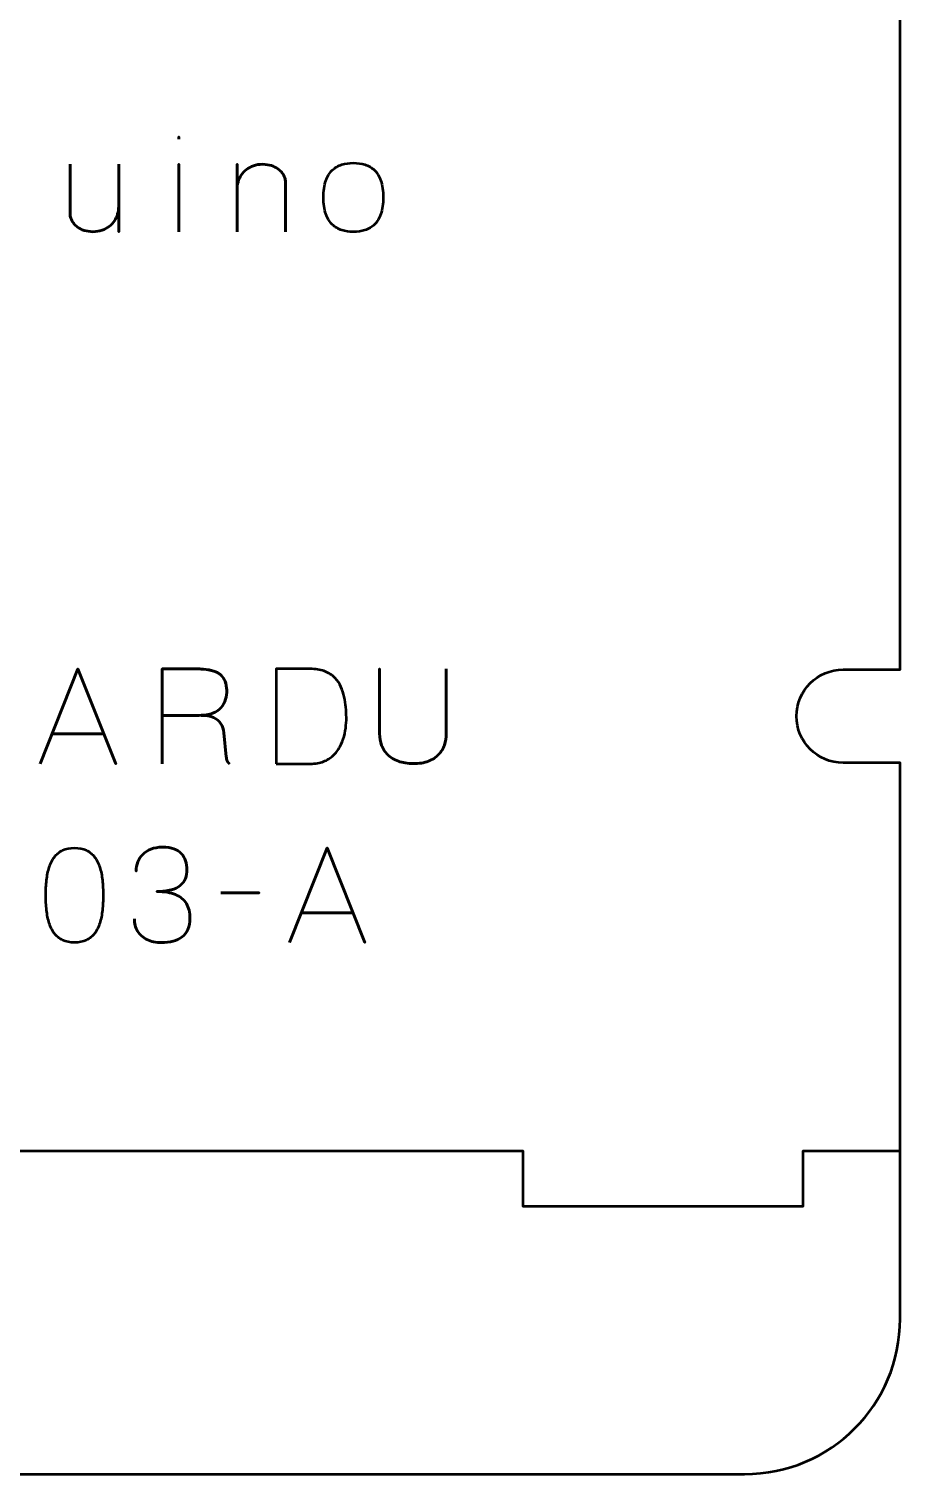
# Model space of a CAD drawing. Header units: centimetres. Extents: x -13.2 to -7.8, y -19.5 to -0.2.
# Drawn here: x -10.652 to -7.85, y -9.5 to -4.85 of the extents above; entities that cross this region are included whole.
import ezdxf

# ---------------------------------------------------------------- set-up
doc = ezdxf.new("R2010")
doc.units = ezdxf.units.CM
doc.header["$MEASUREMENT"] = 0
doc.layers.add('Layer 1', color=7, linetype='Continuous')

msp = doc.modelspace()

# ---------------------------------------------------------------- linework, layer by layer
at = {"layer": 'Layer 1', "lineweight": 53}
msp.add_open_spline([(-13.15003, -8.99995), (-13.15003, -8.99995), (-13.15003, -7.1), (-13.15003, -7.1), (-13.15003, -7.1), (-13.15003, -7.1), (-12.91251, -7.1), (-12.91251, -7.1), (-12.91251, -7.1), (-12.82968, -7.1), (-12.76251, -7.03283), (-12.76251, -6.95), (-12.76251, -6.95), (-12.76251, -6.86717), (-12.82968, -6.8), (-12.91251, -6.8), (-12.91251, -6.8), (-12.91251, -6.8), (-13.15003, -6.8), (-13.15003, -6.8), (-13.15003, -6.8), (-13.15003, -6.8), (-13.15003, -0.70005), (-13.15003, -0.70005), (-13.15003, -0.70005), (-13.15003, -0.42305), (-12.92694, -0.19995), (-12.64994, -0.19995), (-12.64994, -0.19995), (-12.64994, -0.19995), (-8.35008, -0.19995), (-8.35008, -0.19995), (-8.35008, -0.19995), (-8.07294, -0.19995), (-7.84998, -0.42305), (-7.84998, -0.70005), (-7.84998, -0.70005), (-7.84998, -0.70005), (-7.84998, -6.9115), (-7.84998, -6.9115), (-7.84998, -6.9115), (-7.84998, -6.9115), (-8.03301, -6.9115), (-8.03301, -6.9115), (-8.03301, -6.9115), (-8.11584, -6.9115), (-8.18301, -6.97867), (-8.18301, -7.0615), (-8.18301, -7.0615), (-8.18301, -7.14433), (-8.11584, -7.2115), (-8.03301, -7.2115), (-8.03301, -7.2115), (-8.03301, -7.2115), (-7.84998, -7.2115), (-7.84998, -7.2115), (-7.84998, -7.2115), (-7.84998, -7.2115), (-7.84998, -8.99995), (-7.84998, -8.99995), (-7.84998, -8.99995), (-7.84998, -9.27695), (-8.07294, -9.50005), (-8.35008, -9.50005), (-8.35008, -9.50005), (-8.35008, -9.50005), (-12.64994, -9.50005), (-12.64994, -9.50005), (-12.64994, -9.50005), (-12.92694, -9.50005), (-13.15003, -9.27695), (-13.15003, -8.99995)], degree=3, knots=[0, 0, 0, 0, 0.0555556, 0.0555556, 0.0555556, 0.0555556, 0.1111111, 0.1111111, 0.1111111, 0.1111111, 0.1666667, 0.1666667, 0.1666667, 0.1666667, 0.2222222, 0.2222222, 0.2222222, 0.2222222, 0.2777778, 0.2777778, 0.2777778, 0.2777778, 0.3333333, 0.3333333, 0.3333333, 0.3333333, 0.3888889, 0.3888889, 0.3888889, 0.3888889, 0.4444444, 0.4444444, 0.4444444, 0.4444444, 0.5, 0.5, 0.5, 0.5, 0.5555556, 0.5555556, 0.5555556, 0.5555556, 0.6111111, 0.6111111, 0.6111111, 0.6111111, 0.6666667, 0.6666667, 0.6666667, 0.6666667, 0.7222222, 0.7222222, 0.7222222, 0.7222222, 0.7777778, 0.7777778, 0.7777778, 0.7777778, 0.8333333, 0.8333333, 0.8333333, 0.8333333, 0.8888889, 0.8888889, 0.8888889, 0.8888889, 0.9444444, 0.9444444, 0.9444444, 0.9444444, 1, 1, 1, 1], dxfattribs=at)
at = {"layer": 'Layer 1', "color": 30, "lineweight": 53}
for points, knots in [([(-10.16961, -5.20484), (-10.16961, -5.20484), (-10.16961, -5.19722), (-10.16961, -5.19722), (-10.16961, -5.19722), (-10.16961, -5.19722), (-10.16961, -5.20484), (-10.16961, -5.20484)], [0, 0, 0, 0, 0.5, 0.5, 0.5, 0.5, 1, 1, 1, 1]), ([(-10.5197, -5.28485), (-10.5197, -5.28492), (-10.5197, -5.28696), (-10.5197, -5.29098), (-10.5197, -5.29098), (-10.5197, -5.295), (-10.5197, -5.30044), (-10.5197, -5.30728), (-10.5197, -5.30728), (-10.5197, -5.3142), (-10.5197, -5.32203), (-10.5197, -5.33078), (-10.5197, -5.33078), (-10.5197, -5.33945), (-10.5197, -5.34863), (-10.5197, -5.35815), (-10.5197, -5.35815), (-10.5197, -5.36775), (-10.5197, -5.3772), (-10.5197, -5.38651), (-10.5197, -5.38651), (-10.5197, -5.3959), (-10.5197, -5.40465), (-10.5197, -5.41269), (-10.5197, -5.41269), (-10.5197, -5.4208), (-10.5197, -5.42779), (-10.5197, -5.43365), (-10.5197, -5.43365), (-10.5197, -5.43943), (-10.5197, -5.44359), (-10.5197, -5.44613), (-10.5197, -5.44613), (-10.5197, -5.45008), (-10.51892, -5.45453), (-10.51723, -5.4594), (-10.51723, -5.4594), (-10.51561, -5.46434), (-10.513, -5.46928), (-10.5094, -5.47421), (-10.5094, -5.47421), (-10.5058, -5.47922), (-10.50122, -5.48381), (-10.4955, -5.48804), (-10.4955, -5.48804), (-10.48971, -5.49228), (-10.4828, -5.49566), (-10.47476, -5.49827), (-10.47476, -5.49827), (-10.46664, -5.50088), (-10.45719, -5.5023), (-10.44646, -5.50244), (-10.44646, -5.50244), (-10.4356, -5.50244), (-10.42579, -5.50096), (-10.41704, -5.49799), (-10.41704, -5.49799), (-10.40822, -5.49496), (-10.40053, -5.4908), (-10.39383, -5.4855), (-10.39383, -5.4855), (-10.3872, -5.48021), (-10.38162, -5.47414), (-10.37711, -5.46723), (-10.37711, -5.46723), (-10.37259, -5.46039), (-10.36921, -5.45312), (-10.36695, -5.44536), (-10.36695, -5.44536), (-10.36462, -5.43767), (-10.36349, -5.42984), (-10.36349, -5.422), (-10.36349, -5.422), (-10.36349, -5.42984), (-10.36462, -5.43767), (-10.36695, -5.44536), (-10.36695, -5.44536), (-10.36921, -5.45312), (-10.37259, -5.46039), (-10.37711, -5.46723), (-10.37711, -5.46723), (-10.38162, -5.47414), (-10.3872, -5.48021), (-10.39383, -5.4855), (-10.39383, -5.4855), (-10.40053, -5.4908), (-10.40822, -5.49496), (-10.41704, -5.49799), (-10.41704, -5.49799), (-10.42579, -5.50096), (-10.4356, -5.50244), (-10.44646, -5.50244), (-10.44646, -5.50244), (-10.45719, -5.5023), (-10.46664, -5.50088), (-10.47476, -5.49827), (-10.47476, -5.49827), (-10.4828, -5.49566), (-10.48971, -5.49228), (-10.4955, -5.48804), (-10.4955, -5.48804), (-10.50122, -5.48381), (-10.5058, -5.47922), (-10.5094, -5.47421), (-10.5094, -5.47421), (-10.513, -5.46928), (-10.51561, -5.46434), (-10.51723, -5.4594), (-10.51723, -5.4594), (-10.51892, -5.45453), (-10.5197, -5.45008), (-10.5197, -5.44613), (-10.5197, -5.44613), (-10.5197, -5.44359), (-10.5197, -5.43943), (-10.5197, -5.43365), (-10.5197, -5.43365), (-10.5197, -5.42779), (-10.5197, -5.4208), (-10.5197, -5.41269), (-10.5197, -5.41269), (-10.5197, -5.40465), (-10.5197, -5.3959), (-10.5197, -5.38651), (-10.5197, -5.38651), (-10.5197, -5.3772), (-10.5197, -5.36775), (-10.5197, -5.35815), (-10.5197, -5.35815), (-10.5197, -5.34863), (-10.5197, -5.33945), (-10.5197, -5.33078), (-10.5197, -5.33078), (-10.5197, -5.32203), (-10.5197, -5.3142), (-10.5197, -5.30728), (-10.5197, -5.30728), (-10.5197, -5.30044), (-10.5197, -5.295), (-10.5197, -5.29098), (-10.5197, -5.29098), (-10.5197, -5.28696), (-10.5197, -5.28492), (-10.5197, -5.28485)], [0, 0, 0, 0, 0.0277778, 0.0277778, 0.0277778, 0.0277778, 0.0555556, 0.0555556, 0.0555556, 0.0555556, 0.0833333, 0.0833333, 0.0833333, 0.0833333, 0.1111111, 0.1111111, 0.1111111, 0.1111111, 0.1388889, 0.1388889, 0.1388889, 0.1388889, 0.1666667, 0.1666667, 0.1666667, 0.1666667, 0.1944444, 0.1944444, 0.1944444, 0.1944444, 0.2222222, 0.2222222, 0.2222222, 0.2222222, 0.25, 0.25, 0.25, 0.25, 0.2777778, 0.2777778, 0.2777778, 0.2777778, 0.3055556, 0.3055556, 0.3055556, 0.3055556, 0.3333333, 0.3333333, 0.3333333, 0.3333333, 0.3611111, 0.3611111, 0.3611111, 0.3611111, 0.3888889, 0.3888889, 0.3888889, 0.3888889, 0.4166667, 0.4166667, 0.4166667, 0.4166667, 0.4444444, 0.4444444, 0.4444444, 0.4444444, 0.4722222, 0.4722222, 0.4722222, 0.4722222, 0.5, 0.5, 0.5, 0.5, 0.5277778, 0.5277778, 0.5277778, 0.5277778, 0.5555556, 0.5555556, 0.5555556, 0.5555556, 0.5833333, 0.5833333, 0.5833333, 0.5833333, 0.6111111, 0.6111111, 0.6111111, 0.6111111, 0.6388889, 0.6388889, 0.6388889, 0.6388889, 0.6666667, 0.6666667, 0.6666667, 0.6666667, 0.6944444, 0.6944444, 0.6944444, 0.6944444, 0.7222222, 0.7222222, 0.7222222, 0.7222222, 0.75, 0.75, 0.75, 0.75, 0.7777778, 0.7777778, 0.7777778, 0.7777778, 0.8055556, 0.8055556, 0.8055556, 0.8055556, 0.8333333, 0.8333333, 0.8333333, 0.8333333, 0.8611111, 0.8611111, 0.8611111, 0.8611111, 0.8888889, 0.8888889, 0.8888889, 0.8888889, 0.9166667, 0.9166667, 0.9166667, 0.9166667, 0.9444444, 0.9444444, 0.9444444, 0.9444444, 0.9722222, 0.9722222, 0.9722222, 0.9722222, 1, 1, 1, 1]), ([(-10.36349, -5.28485), (-10.36349, -5.28485), (-10.36349, -5.50244), (-10.36349, -5.50244), (-10.36349, -5.50244), (-10.36349, -5.50244), (-10.36349, -5.28485), (-10.36349, -5.28485)], [0, 0, 0, 0, 0.5, 0.5, 0.5, 0.5, 1, 1, 1, 1]), ([(-10.16961, -5.50244), (-10.16961, -5.50244), (-10.16961, -5.28527), (-10.16961, -5.28527), (-10.16961, -5.28527), (-10.16961, -5.28534), (-10.16961, -5.28788), (-10.16961, -5.29275), (-10.16961, -5.29275), (-10.16961, -5.29762), (-10.16961, -5.30432), (-10.16961, -5.31278), (-10.16961, -5.31278), (-10.16961, -5.32125), (-10.16961, -5.33092), (-10.16961, -5.34178), (-10.16961, -5.34178), (-10.16961, -5.35265), (-10.16961, -5.36408), (-10.16961, -5.37614), (-10.16961, -5.37614), (-10.16961, -5.38814), (-10.16961, -5.4002), (-10.16961, -5.4122), (-10.16961, -5.4122), (-10.16961, -5.42426), (-10.16961, -5.43569), (-10.16961, -5.44649), (-10.16961, -5.44649), (-10.16961, -5.45735), (-10.16961, -5.46695), (-10.16961, -5.47534), (-10.16961, -5.47534), (-10.16961, -5.48381), (-10.16961, -5.49037), (-10.16961, -5.49524), (-10.16961, -5.49524), (-10.16961, -5.50004), (-10.16961, -5.50244), (-10.16961, -5.50244)], [0, 0, 0, 0, 0.1, 0.1, 0.1, 0.1, 0.2, 0.2, 0.2, 0.2, 0.3, 0.3, 0.3, 0.3, 0.4, 0.4, 0.4, 0.4, 0.5, 0.5, 0.5, 0.5, 0.6, 0.6, 0.6, 0.6, 0.7, 0.7, 0.7, 0.7, 0.8, 0.8, 0.8, 0.8, 0.9, 0.9, 0.9, 0.9, 1, 1, 1, 1]), ([(-9.82714, -5.50286), (-9.82714, -5.50279), (-9.82714, -5.50074), (-9.82714, -5.49672), (-9.82714, -5.49672), (-9.82714, -5.49277), (-9.82714, -5.48734), (-9.82714, -5.48049), (-9.82714, -5.48049), (-9.82714, -5.47358), (-9.82714, -5.46582), (-9.82714, -5.45707), (-9.82714, -5.45707), (-9.82714, -5.44839), (-9.82714, -5.43929), (-9.82714, -5.42969), (-9.82714, -5.42969), (-9.82714, -5.42017), (-9.82714, -5.41079), (-9.82714, -5.40147), (-9.82714, -5.40147), (-9.82714, -5.39216), (-9.82714, -5.38341), (-9.82714, -5.37537), (-9.82714, -5.37537), (-9.82714, -5.36725), (-9.82714, -5.36034), (-9.82714, -5.35448), (-9.82714, -5.35448), (-9.82714, -5.3487), (-9.82714, -5.34453), (-9.82714, -5.34199), (-9.82714, -5.34199), (-9.82714, -5.33804), (-9.82791, -5.3336), (-9.8296, -5.32873), (-9.8296, -5.32873), (-9.83123, -5.32379), (-9.83384, -5.31885), (-9.83744, -5.31391), (-9.83744, -5.31391), (-9.84103, -5.3089), (-9.84562, -5.30432), (-9.85134, -5.30008), (-9.85134, -5.30008), (-9.85712, -5.29585), (-9.86404, -5.29246), (-9.87208, -5.28985), (-9.87208, -5.28985), (-9.88019, -5.28724), (-9.88965, -5.28583), (-9.90037, -5.28569), (-9.90037, -5.28569), (-9.91124, -5.28569), (-9.92104, -5.28717), (-9.92979, -5.29014), (-9.92979, -5.29014), (-9.93854, -5.29317), (-9.94623, -5.29733), (-9.95286, -5.30262), (-9.95286, -5.30262), (-9.9595, -5.30792), (-9.965, -5.31398), (-9.96944, -5.3209), (-9.96944, -5.3209), (-9.97396, -5.32774), (-9.97728, -5.33501), (-9.97953, -5.34277), (-9.97953, -5.34277), (-9.98179, -5.35046), (-9.98292, -5.35829), (-9.98292, -5.36612), (-9.98292, -5.36612), (-9.98292, -5.35829), (-9.98179, -5.35046), (-9.97953, -5.34277), (-9.97953, -5.34277), (-9.97728, -5.33501), (-9.97396, -5.32774), (-9.96944, -5.3209), (-9.96944, -5.3209), (-9.965, -5.31398), (-9.9595, -5.30792), (-9.95286, -5.30262), (-9.95286, -5.30262), (-9.94623, -5.29733), (-9.93854, -5.29317), (-9.92979, -5.29014), (-9.92979, -5.29014), (-9.92104, -5.28717), (-9.91124, -5.28569), (-9.90037, -5.28569), (-9.90037, -5.28569), (-9.88965, -5.28583), (-9.88019, -5.28724), (-9.87208, -5.28985), (-9.87208, -5.28985), (-9.86404, -5.29246), (-9.85712, -5.29585), (-9.85134, -5.30008), (-9.85134, -5.30008), (-9.84562, -5.30432), (-9.84103, -5.3089), (-9.83744, -5.31391), (-9.83744, -5.31391), (-9.83384, -5.31885), (-9.83123, -5.32379), (-9.8296, -5.32873), (-9.8296, -5.32873), (-9.82791, -5.3336), (-9.82714, -5.33804), (-9.82714, -5.34199), (-9.82714, -5.34199), (-9.82714, -5.34453), (-9.82714, -5.3487), (-9.82714, -5.35448), (-9.82714, -5.35448), (-9.82714, -5.36034), (-9.82714, -5.36725), (-9.82714, -5.37537), (-9.82714, -5.37537), (-9.82714, -5.38341), (-9.82714, -5.39216), (-9.82714, -5.40147), (-9.82714, -5.40147), (-9.82714, -5.41079), (-9.82714, -5.42017), (-9.82714, -5.42969), (-9.82714, -5.42969), (-9.82714, -5.43929), (-9.82714, -5.44839), (-9.82714, -5.45707), (-9.82714, -5.45707), (-9.82714, -5.46582), (-9.82714, -5.47358), (-9.82714, -5.48049), (-9.82714, -5.48049), (-9.82714, -5.48734), (-9.82714, -5.49277), (-9.82714, -5.49672), (-9.82714, -5.49672), (-9.82714, -5.50074), (-9.82714, -5.50279), (-9.82714, -5.50286)], [0, 0, 0, 0, 0.0277778, 0.0277778, 0.0277778, 0.0277778, 0.0555556, 0.0555556, 0.0555556, 0.0555556, 0.0833333, 0.0833333, 0.0833333, 0.0833333, 0.1111111, 0.1111111, 0.1111111, 0.1111111, 0.1388889, 0.1388889, 0.1388889, 0.1388889, 0.1666667, 0.1666667, 0.1666667, 0.1666667, 0.1944444, 0.1944444, 0.1944444, 0.1944444, 0.2222222, 0.2222222, 0.2222222, 0.2222222, 0.25, 0.25, 0.25, 0.25, 0.2777778, 0.2777778, 0.2777778, 0.2777778, 0.3055556, 0.3055556, 0.3055556, 0.3055556, 0.3333333, 0.3333333, 0.3333333, 0.3333333, 0.3611111, 0.3611111, 0.3611111, 0.3611111, 0.3888889, 0.3888889, 0.3888889, 0.3888889, 0.4166667, 0.4166667, 0.4166667, 0.4166667, 0.4444444, 0.4444444, 0.4444444, 0.4444444, 0.4722222, 0.4722222, 0.4722222, 0.4722222, 0.5, 0.5, 0.5, 0.5, 0.5277778, 0.5277778, 0.5277778, 0.5277778, 0.5555556, 0.5555556, 0.5555556, 0.5555556, 0.5833333, 0.5833333, 0.5833333, 0.5833333, 0.6111111, 0.6111111, 0.6111111, 0.6111111, 0.6388889, 0.6388889, 0.6388889, 0.6388889, 0.6666667, 0.6666667, 0.6666667, 0.6666667, 0.6944444, 0.6944444, 0.6944444, 0.6944444, 0.7222222, 0.7222222, 0.7222222, 0.7222222, 0.75, 0.75, 0.75, 0.75, 0.7777778, 0.7777778, 0.7777778, 0.7777778, 0.8055556, 0.8055556, 0.8055556, 0.8055556, 0.8333333, 0.8333333, 0.8333333, 0.8333333, 0.8611111, 0.8611111, 0.8611111, 0.8611111, 0.8888889, 0.8888889, 0.8888889, 0.8888889, 0.9166667, 0.9166667, 0.9166667, 0.9166667, 0.9444444, 0.9444444, 0.9444444, 0.9444444, 0.9722222, 0.9722222, 0.9722222, 0.9722222, 1, 1, 1, 1]), ([(-9.98292, -5.50286), (-9.98292, -5.50286), (-9.98292, -5.28569), (-9.98292, -5.28569), (-9.98292, -5.28569), (-9.98292, -5.28569), (-9.98292, -5.50286), (-9.98292, -5.50286)], [0, 0, 0, 0, 0.5, 0.5, 0.5, 0.5, 1, 1, 1, 1]), ([(-9.60869, -5.50286), (-9.59536, -5.50293), (-9.58294, -5.50124), (-9.57137, -5.49764), (-9.57137, -5.49764), (-9.5598, -5.49404), (-9.54957, -5.48804), (-9.54082, -5.47965), (-9.54082, -5.47965), (-9.532, -5.47125), (-9.52516, -5.45989), (-9.52015, -5.4455), (-9.52015, -5.4455), (-9.51521, -5.43118), (-9.51267, -5.41333), (-9.5126, -5.39195), (-9.5126, -5.39195), (-9.51267, -5.37064), (-9.51521, -5.35286), (-9.52015, -5.33861), (-9.52015, -5.33861), (-9.52516, -5.32436), (-9.532, -5.313), (-9.54082, -5.3046), (-9.54082, -5.3046), (-9.54957, -5.29627), (-9.5598, -5.29028), (-9.57137, -5.28668), (-9.57137, -5.28668), (-9.58294, -5.28308), (-9.59536, -5.28139), (-9.60869, -5.28146), (-9.60869, -5.28146), (-9.62189, -5.28139), (-9.63431, -5.28308), (-9.64588, -5.28668), (-9.64588, -5.28668), (-9.65745, -5.29028), (-9.66761, -5.29627), (-9.67643, -5.3046), (-9.67643, -5.3046), (-9.68525, -5.313), (-9.69216, -5.32436), (-9.69717, -5.33861), (-9.69717, -5.33861), (-9.70218, -5.35286), (-9.70472, -5.37064), (-9.70479, -5.39195), (-9.70479, -5.39195), (-9.70472, -5.41333), (-9.70218, -5.43118), (-9.69717, -5.4455), (-9.69717, -5.4455), (-9.69216, -5.45989), (-9.68525, -5.47125), (-9.67643, -5.47965), (-9.67643, -5.47965), (-9.66761, -5.48804), (-9.65745, -5.49404), (-9.64588, -5.49764), (-9.64588, -5.49764), (-9.63431, -5.50124), (-9.62189, -5.50293), (-9.60869, -5.50286)], [0, 0, 0, 0, 0.0625, 0.0625, 0.0625, 0.0625, 0.125, 0.125, 0.125, 0.125, 0.1875, 0.1875, 0.1875, 0.1875, 0.25, 0.25, 0.25, 0.25, 0.3125, 0.3125, 0.3125, 0.3125, 0.375, 0.375, 0.375, 0.375, 0.4375, 0.4375, 0.4375, 0.4375, 0.5, 0.5, 0.5, 0.5, 0.5625, 0.5625, 0.5625, 0.5625, 0.625, 0.625, 0.625, 0.625, 0.6875, 0.6875, 0.6875, 0.6875, 0.75, 0.75, 0.75, 0.75, 0.8125, 0.8125, 0.8125, 0.8125, 0.875, 0.875, 0.875, 0.875, 0.9375, 0.9375, 0.9375, 0.9375, 1, 1, 1, 1]), ([(-9.60869, -5.50286), (-9.59536, -5.50293), (-9.58294, -5.50124), (-9.57137, -5.49764), (-9.57137, -5.49764), (-9.5598, -5.49404), (-9.54957, -5.48804), (-9.54082, -5.47965), (-9.54082, -5.47965), (-9.532, -5.47125), (-9.52516, -5.45989), (-9.52015, -5.4455), (-9.52015, -5.4455), (-9.51521, -5.43118), (-9.51267, -5.41333), (-9.5126, -5.39195), (-9.5126, -5.39195), (-9.51267, -5.37064), (-9.51521, -5.35286), (-9.52015, -5.33861), (-9.52015, -5.33861), (-9.52516, -5.32436), (-9.532, -5.313), (-9.54082, -5.3046), (-9.54082, -5.3046), (-9.54957, -5.29627), (-9.5598, -5.29028), (-9.57137, -5.28668), (-9.57137, -5.28668), (-9.58294, -5.28308), (-9.59536, -5.28139), (-9.60869, -5.28146), (-9.60869, -5.28146), (-9.62189, -5.28139), (-9.63431, -5.28308), (-9.64588, -5.28668), (-9.64588, -5.28668), (-9.65745, -5.29028), (-9.66761, -5.29627), (-9.67643, -5.3046), (-9.67643, -5.3046), (-9.68525, -5.313), (-9.69216, -5.32436), (-9.69717, -5.33861), (-9.69717, -5.33861), (-9.70218, -5.35286), (-9.70472, -5.37064), (-9.70479, -5.39195), (-9.70479, -5.39195), (-9.70472, -5.41333), (-9.70218, -5.43118), (-9.69717, -5.4455), (-9.69717, -5.4455), (-9.69216, -5.45989), (-9.68525, -5.47125), (-9.67643, -5.47965), (-9.67643, -5.47965), (-9.66761, -5.48804), (-9.65745, -5.49404), (-9.64588, -5.49764), (-9.64588, -5.49764), (-9.63431, -5.50124), (-9.62189, -5.50293), (-9.60869, -5.50286)], [0, 0, 0, 0, 0.0625, 0.0625, 0.0625, 0.0625, 0.125, 0.125, 0.125, 0.125, 0.1875, 0.1875, 0.1875, 0.1875, 0.25, 0.25, 0.25, 0.25, 0.3125, 0.3125, 0.3125, 0.3125, 0.375, 0.375, 0.375, 0.375, 0.4375, 0.4375, 0.4375, 0.4375, 0.5, 0.5, 0.5, 0.5, 0.5625, 0.5625, 0.5625, 0.5625, 0.625, 0.625, 0.625, 0.625, 0.6875, 0.6875, 0.6875, 0.6875, 0.75, 0.75, 0.75, 0.75, 0.8125, 0.8125, 0.8125, 0.8125, 0.875, 0.875, 0.875, 0.875, 0.9375, 0.9375, 0.9375, 0.9375, 1, 1, 1, 1]), ([(-10.6156, -7.21453), (-10.6156, -7.21453), (-10.49453, -6.90931), (-10.49453, -6.90931), (-10.49453, -6.90931), (-10.49453, -6.90931), (-10.37303, -7.21453), (-10.37303, -7.21453), (-10.37303, -7.21453), (-10.37303, -7.21453), (-10.49453, -6.90931), (-10.49453, -6.90931), (-10.49453, -6.90931), (-10.49453, -6.90931), (-10.6156, -7.21453), (-10.6156, -7.21453)], [0, 0, 0, 0, 0.25, 0.25, 0.25, 0.25, 0.5, 0.5, 0.5, 0.5, 0.75, 0.75, 0.75, 0.75, 1, 1, 1, 1]), ([(-10.22402, -7.21453), (-10.22402, -7.21453), (-10.22402, -6.90931), (-10.22402, -6.90931), (-10.22402, -6.90931), (-10.22402, -6.90931), (-10.11268, -6.90931), (-10.11268, -6.90931), (-10.11268, -6.90931), (-10.09716, -6.90931), (-10.0839, -6.91037), (-10.07296, -6.91241), (-10.07296, -6.91241), (-10.06196, -6.91446), (-10.05285, -6.91742), (-10.04566, -6.9213), (-10.04566, -6.9213), (-10.03846, -6.92518), (-10.03282, -6.92991), (-10.02865, -6.93548), (-10.02865, -6.93548), (-10.02442, -6.94099), (-10.02146, -6.94727), (-10.01955, -6.95425), (-10.01955, -6.95425), (-10.01765, -6.96124), (-10.01652, -6.96879), (-10.01617, -6.97704), (-10.01617, -6.97704), (-10.01567, -6.98741), (-10.0168, -6.99743), (-10.01948, -7.0071), (-10.01948, -7.0071), (-10.02223, -7.01683), (-10.02696, -7.02551), (-10.03366, -7.03327), (-10.03366, -7.03327), (-10.04044, -7.04104), (-10.04954, -7.04717), (-10.06111, -7.05176), (-10.06111, -7.05176), (-10.07268, -7.05628), (-10.087, -7.05867), (-10.10422, -7.05874), (-10.10422, -7.05874), (-10.10422, -7.05874), (-10.22402, -7.05874), (-10.22402, -7.05874), (-10.22402, -7.05874), (-10.22402, -7.05874), (-10.10422, -7.05874), (-10.10422, -7.05874), (-10.10422, -7.05874), (-10.08736, -7.05867), (-10.07317, -7.05628), (-10.06167, -7.05176), (-10.06167, -7.05176), (-10.05017, -7.04717), (-10.041, -7.04104), (-10.03416, -7.03327), (-10.03416, -7.03327), (-10.02731, -7.02551), (-10.02252, -7.01683), (-10.01969, -7.0071), (-10.01969, -7.0071), (-10.01687, -6.99743), (-10.01567, -6.98741), (-10.01617, -6.97704), (-10.01617, -6.97704), (-10.01659, -6.96674), (-10.01835, -6.95743), (-10.02146, -6.9491), (-10.02146, -6.9491), (-10.02449, -6.94085), (-10.02957, -6.93372), (-10.03663, -6.92779), (-10.03663, -6.92779), (-10.04368, -6.92187), (-10.05342, -6.91728), (-10.06577, -6.91411), (-10.06577, -6.91411), (-10.07811, -6.91093), (-10.09378, -6.90931), (-10.11268, -6.90931), (-10.11268, -6.90931), (-10.11268, -6.90931), (-10.22402, -6.90931), (-10.22402, -6.90931), (-10.22402, -6.90931), (-10.22402, -6.90931), (-10.22402, -7.21453), (-10.22402, -7.21453)], [0, 0, 0, 0, 0.0434783, 0.0434783, 0.0434783, 0.0434783, 0.0869565, 0.0869565, 0.0869565, 0.0869565, 0.1304348, 0.1304348, 0.1304348, 0.1304348, 0.173913, 0.173913, 0.173913, 0.173913, 0.2173913, 0.2173913, 0.2173913, 0.2173913, 0.2608696, 0.2608696, 0.2608696, 0.2608696, 0.3043478, 0.3043478, 0.3043478, 0.3043478, 0.3478261, 0.3478261, 0.3478261, 0.3478261, 0.3913043, 0.3913043, 0.3913043, 0.3913043, 0.4347826, 0.4347826, 0.4347826, 0.4347826, 0.4782609, 0.4782609, 0.4782609, 0.4782609, 0.5217391, 0.5217391, 0.5217391, 0.5217391, 0.5652174, 0.5652174, 0.5652174, 0.5652174, 0.6086957, 0.6086957, 0.6086957, 0.6086957, 0.6521739, 0.6521739, 0.6521739, 0.6521739, 0.6956522, 0.6956522, 0.6956522, 0.6956522, 0.7391304, 0.7391304, 0.7391304, 0.7391304, 0.7826087, 0.7826087, 0.7826087, 0.7826087, 0.826087, 0.826087, 0.826087, 0.826087, 0.8695652, 0.8695652, 0.8695652, 0.8695652, 0.9130435, 0.9130435, 0.9130435, 0.9130435, 0.9565217, 0.9565217, 0.9565217, 0.9565217, 1, 1, 1, 1]), ([(-9.85699, -7.21453), (-9.85699, -7.21453), (-9.85699, -6.90931), (-9.85699, -6.90931), (-9.85699, -6.90931), (-9.85699, -6.90931), (-9.74692, -6.90931), (-9.74692, -6.90931), (-9.74692, -6.90931), (-9.7302, -6.90938), (-9.71574, -6.91157), (-9.70353, -6.91587), (-9.70353, -6.91587), (-9.6914, -6.92017), (-9.6811, -6.9261), (-9.67277, -6.93358), (-9.67277, -6.93358), (-9.66438, -6.94113), (-9.6576, -6.94981), (-9.65231, -6.95954), (-9.65231, -6.95954), (-9.64702, -6.96935), (-9.64293, -6.97979), (-9.64003, -6.99087), (-9.64003, -6.99087), (-9.63714, -7.00188), (-9.6351, -7.0131), (-9.63383, -7.02445), (-9.63383, -7.02445), (-9.63256, -7.03581), (-9.63171, -7.04682), (-9.63136, -7.05747), (-9.63136, -7.05747), (-9.63086, -7.06813), (-9.63121, -7.07935), (-9.63234, -7.09113), (-9.63234, -7.09113), (-9.63347, -7.10291), (-9.63559, -7.11469), (-9.63876, -7.12641), (-9.63876, -7.12641), (-9.64187, -7.13812), (-9.64631, -7.14927), (-9.65203, -7.15978), (-9.65203, -7.15978), (-9.65767, -7.17036), (-9.66487, -7.17975), (-9.67348, -7.18793), (-9.67348, -7.18793), (-9.68216, -7.19612), (-9.69253, -7.20261), (-9.70466, -7.20733), (-9.70466, -7.20733), (-9.7168, -7.21206), (-9.73091, -7.21446), (-9.74692, -7.21453), (-9.74692, -7.21453), (-9.74692, -7.21453), (-9.85699, -7.21453), (-9.85699, -7.21453)], [0, 0, 0, 0, 0.0666667, 0.0666667, 0.0666667, 0.0666667, 0.1333333, 0.1333333, 0.1333333, 0.1333333, 0.2, 0.2, 0.2, 0.2, 0.2666667, 0.2666667, 0.2666667, 0.2666667, 0.3333333, 0.3333333, 0.3333333, 0.3333333, 0.4, 0.4, 0.4, 0.4, 0.4666667, 0.4666667, 0.4666667, 0.4666667, 0.5333333, 0.5333333, 0.5333333, 0.5333333, 0.6, 0.6, 0.6, 0.6, 0.6666667, 0.6666667, 0.6666667, 0.6666667, 0.7333333, 0.7333333, 0.7333333, 0.7333333, 0.8, 0.8, 0.8, 0.8, 0.8666667, 0.8666667, 0.8666667, 0.8666667, 0.9333333, 0.9333333, 0.9333333, 0.9333333, 1, 1, 1, 1]), ([(-9.85699, -7.21453), (-9.85699, -7.21453), (-9.85699, -6.90931), (-9.85699, -6.90931), (-9.85699, -6.90931), (-9.85699, -6.90931), (-9.74692, -6.90931), (-9.74692, -6.90931), (-9.74692, -6.90931), (-9.7302, -6.90938), (-9.71574, -6.91157), (-9.70353, -6.91587), (-9.70353, -6.91587), (-9.6914, -6.92017), (-9.6811, -6.9261), (-9.67277, -6.93358), (-9.67277, -6.93358), (-9.66438, -6.94113), (-9.6576, -6.94981), (-9.65231, -6.95954), (-9.65231, -6.95954), (-9.64702, -6.96935), (-9.64293, -6.97979), (-9.64003, -6.99087), (-9.64003, -6.99087), (-9.63714, -7.00188), (-9.6351, -7.0131), (-9.63383, -7.02445), (-9.63383, -7.02445), (-9.63256, -7.03581), (-9.63171, -7.04682), (-9.63136, -7.05747), (-9.63136, -7.05747), (-9.63086, -7.06813), (-9.63121, -7.07935), (-9.63234, -7.09113), (-9.63234, -7.09113), (-9.63347, -7.10291), (-9.63559, -7.11469), (-9.63876, -7.12641), (-9.63876, -7.12641), (-9.64187, -7.13812), (-9.64631, -7.14927), (-9.65203, -7.15978), (-9.65203, -7.15978), (-9.65767, -7.17036), (-9.66487, -7.17975), (-9.67348, -7.18793), (-9.67348, -7.18793), (-9.68216, -7.19612), (-9.69253, -7.20261), (-9.70466, -7.20733), (-9.70466, -7.20733), (-9.7168, -7.21206), (-9.73091, -7.21446), (-9.74692, -7.21453), (-9.74692, -7.21453), (-9.74692, -7.21453), (-9.85699, -7.21453), (-9.85699, -7.21453)], [0, 0, 0, 0, 0.0666667, 0.0666667, 0.0666667, 0.0666667, 0.1333333, 0.1333333, 0.1333333, 0.1333333, 0.2, 0.2, 0.2, 0.2, 0.2666667, 0.2666667, 0.2666667, 0.2666667, 0.3333333, 0.3333333, 0.3333333, 0.3333333, 0.4, 0.4, 0.4, 0.4, 0.4666667, 0.4666667, 0.4666667, 0.4666667, 0.5333333, 0.5333333, 0.5333333, 0.5333333, 0.6, 0.6, 0.6, 0.6, 0.6666667, 0.6666667, 0.6666667, 0.6666667, 0.7333333, 0.7333333, 0.7333333, 0.7333333, 0.8, 0.8, 0.8, 0.8, 0.8666667, 0.8666667, 0.8666667, 0.8666667, 0.9333333, 0.9333333, 0.9333333, 0.9333333, 1, 1, 1, 1]), ([(-9.30962, -6.90889), (-9.30962, -6.90896), (-9.30962, -6.91128), (-9.30962, -6.9158), (-9.30962, -6.9158), (-9.30962, -6.92025), (-9.30962, -6.92645), (-9.30962, -6.93436), (-9.30962, -6.93436), (-9.30962, -6.94226), (-9.30962, -6.95129), (-9.30962, -6.96152), (-9.30962, -6.96152), (-9.30962, -6.97175), (-9.30962, -6.98262), (-9.30962, -6.99419), (-9.30962, -6.99419), (-9.30962, -7.00576), (-9.30962, -7.0174), (-9.30962, -7.02925), (-9.30962, -7.02925), (-9.30962, -7.04104), (-9.30962, -7.05247), (-9.30962, -7.06354), (-9.30962, -7.06354), (-9.30962, -7.07462), (-9.30962, -7.08478), (-9.30962, -7.09402), (-9.30962, -7.09402), (-9.30962, -7.10334), (-9.30962, -7.11117), (-9.30962, -7.11759), (-9.30962, -7.11759), (-9.30962, -7.13043), (-9.3116, -7.14256), (-9.31569, -7.15413), (-9.31569, -7.15413), (-9.31978, -7.16571), (-9.32606, -7.17601), (-9.3346, -7.18504), (-9.3346, -7.18504), (-9.34314, -7.19407), (-9.35407, -7.2012), (-9.36748, -7.20635), (-9.36748, -7.20635), (-9.38088, -7.2115), (-9.39683, -7.21411), (-9.41545, -7.21411), (-9.41545, -7.21411), (-9.43408, -7.21368), (-9.45024, -7.211), (-9.46386, -7.20606), (-9.46386, -7.20606), (-9.47754, -7.20105), (-9.48883, -7.19421), (-9.49779, -7.18553), (-9.49779, -7.18553), (-9.50675, -7.17685), (-9.51338, -7.16669), (-9.51776, -7.15519), (-9.51776, -7.15519), (-9.52206, -7.14362), (-9.52425, -7.13113), (-9.52425, -7.11759), (-9.52425, -7.11759), (-9.52425, -7.11759), (-9.52425, -6.90889), (-9.52425, -6.90889), (-9.52425, -6.90889), (-9.52425, -6.90889), (-9.52425, -7.11759), (-9.52425, -7.11759), (-9.52425, -7.11759), (-9.52425, -7.13113), (-9.52206, -7.14362), (-9.51776, -7.15519), (-9.51776, -7.15519), (-9.51338, -7.16669), (-9.50675, -7.17685), (-9.49779, -7.18553), (-9.49779, -7.18553), (-9.48883, -7.19421), (-9.47754, -7.20105), (-9.46386, -7.20606), (-9.46386, -7.20606), (-9.45024, -7.211), (-9.43408, -7.21368), (-9.41545, -7.21411), (-9.41545, -7.21411), (-9.39683, -7.21411), (-9.38088, -7.2115), (-9.36748, -7.20635), (-9.36748, -7.20635), (-9.35407, -7.2012), (-9.34314, -7.19407), (-9.3346, -7.18504), (-9.3346, -7.18504), (-9.32606, -7.17601), (-9.31978, -7.16571), (-9.31569, -7.15413), (-9.31569, -7.15413), (-9.3116, -7.14256), (-9.30962, -7.13043), (-9.30962, -7.11759), (-9.30962, -7.11759), (-9.30962, -7.11117), (-9.30962, -7.10334), (-9.30962, -7.09402), (-9.30962, -7.09402), (-9.30962, -7.08478), (-9.30962, -7.07462), (-9.30962, -7.06354), (-9.30962, -7.06354), (-9.30962, -7.05247), (-9.30962, -7.04104), (-9.30962, -7.02925), (-9.30962, -7.02925), (-9.30962, -7.0174), (-9.30962, -7.00576), (-9.30962, -6.99419), (-9.30962, -6.99419), (-9.30962, -6.98262), (-9.30962, -6.97175), (-9.30962, -6.96152), (-9.30962, -6.96152), (-9.30962, -6.95129), (-9.30962, -6.94226), (-9.30962, -6.93436), (-9.30962, -6.93436), (-9.30962, -6.92645), (-9.30962, -6.92025), (-9.30962, -6.9158), (-9.30962, -6.9158), (-9.30962, -6.91128), (-9.30962, -6.90896), (-9.30962, -6.90889)], [0, 0, 0, 0, 0.0294118, 0.0294118, 0.0294118, 0.0294118, 0.0588235, 0.0588235, 0.0588235, 0.0588235, 0.0882353, 0.0882353, 0.0882353, 0.0882353, 0.1176471, 0.1176471, 0.1176471, 0.1176471, 0.1470588, 0.1470588, 0.1470588, 0.1470588, 0.1764706, 0.1764706, 0.1764706, 0.1764706, 0.2058824, 0.2058824, 0.2058824, 0.2058824, 0.2352941, 0.2352941, 0.2352941, 0.2352941, 0.2647059, 0.2647059, 0.2647059, 0.2647059, 0.2941176, 0.2941176, 0.2941176, 0.2941176, 0.3235294, 0.3235294, 0.3235294, 0.3235294, 0.3529412, 0.3529412, 0.3529412, 0.3529412, 0.3823529, 0.3823529, 0.3823529, 0.3823529, 0.4117647, 0.4117647, 0.4117647, 0.4117647, 0.4411765, 0.4411765, 0.4411765, 0.4411765, 0.4705882, 0.4705882, 0.4705882, 0.4705882, 0.5, 0.5, 0.5, 0.5, 0.5294118, 0.5294118, 0.5294118, 0.5294118, 0.5588235, 0.5588235, 0.5588235, 0.5588235, 0.5882353, 0.5882353, 0.5882353, 0.5882353, 0.6176471, 0.6176471, 0.6176471, 0.6176471, 0.6470588, 0.6470588, 0.6470588, 0.6470588, 0.6764706, 0.6764706, 0.6764706, 0.6764706, 0.7058824, 0.7058824, 0.7058824, 0.7058824, 0.7352941, 0.7352941, 0.7352941, 0.7352941, 0.7647059, 0.7647059, 0.7647059, 0.7647059, 0.7941176, 0.7941176, 0.7941176, 0.7941176, 0.8235294, 0.8235294, 0.8235294, 0.8235294, 0.8529412, 0.8529412, 0.8529412, 0.8529412, 0.8823529, 0.8823529, 0.8823529, 0.8823529, 0.9117647, 0.9117647, 0.9117647, 0.9117647, 0.9411765, 0.9411765, 0.9411765, 0.9411765, 0.9705882, 0.9705882, 0.9705882, 0.9705882, 1, 1, 1, 1]), ([(-10.00685, -7.21453), (-10.00967, -7.21248), (-10.01179, -7.21001), (-10.01334, -7.20712), (-10.01334, -7.20712), (-10.0149, -7.20423), (-10.01595, -7.20134), (-10.01659, -7.19851), (-10.01659, -7.19851), (-10.01715, -7.19576), (-10.01744, -7.19343), (-10.01744, -7.19167), (-10.01744, -7.19167), (-10.01744, -7.19167), (-10.02506, -7.11462), (-10.02506, -7.11462), (-10.02506, -7.11462), (-10.0259, -7.10355), (-10.02915, -7.09381), (-10.03472, -7.08548), (-10.03472, -7.08548), (-10.04037, -7.07709), (-10.04841, -7.0706), (-10.05899, -7.06587), (-10.05899, -7.06587), (-10.06951, -7.06121), (-10.08263, -7.05882), (-10.09829, -7.05874), (-10.09829, -7.05874), (-10.08263, -7.05882), (-10.06951, -7.06121), (-10.05899, -7.06587), (-10.05899, -7.06587), (-10.04841, -7.0706), (-10.04037, -7.07709), (-10.03472, -7.08548), (-10.03472, -7.08548), (-10.02915, -7.09381), (-10.0259, -7.10355), (-10.02506, -7.11462), (-10.02506, -7.11462), (-10.02506, -7.11462), (-10.01744, -7.19167), (-10.01744, -7.19167), (-10.01744, -7.19167), (-10.01744, -7.19343), (-10.01715, -7.19576), (-10.01659, -7.19851), (-10.01659, -7.19851), (-10.01595, -7.20134), (-10.0149, -7.20423), (-10.01334, -7.20712), (-10.01334, -7.20712), (-10.01179, -7.21001), (-10.00967, -7.21248), (-10.00685, -7.21453)], [0, 0, 0, 0, 0.0714286, 0.0714286, 0.0714286, 0.0714286, 0.1428571, 0.1428571, 0.1428571, 0.1428571, 0.2142857, 0.2142857, 0.2142857, 0.2142857, 0.2857143, 0.2857143, 0.2857143, 0.2857143, 0.3571429, 0.3571429, 0.3571429, 0.3571429, 0.4285714, 0.4285714, 0.4285714, 0.4285714, 0.5, 0.5, 0.5, 0.5, 0.5714286, 0.5714286, 0.5714286, 0.5714286, 0.6428571, 0.6428571, 0.6428571, 0.6428571, 0.7142857, 0.7142857, 0.7142857, 0.7142857, 0.7857143, 0.7857143, 0.7857143, 0.7857143, 0.8571429, 0.8571429, 0.8571429, 0.8571429, 0.9285714, 0.9285714, 0.9285714, 0.9285714, 1, 1, 1, 1]), ([(-10.5775, -7.11843), (-10.5775, -7.11843), (-10.41156, -7.11843), (-10.41156, -7.11843), (-10.41156, -7.11843), (-10.41156, -7.11843), (-10.5775, -7.11843), (-10.5775, -7.11843)], [0, 0, 0, 0, 0.5, 0.5, 0.5, 0.5, 1, 1, 1, 1]), ([(-10.50573, -7.78984), (-10.49092, -7.78977), (-10.47815, -7.78716), (-10.46749, -7.78208), (-10.46749, -7.78208), (-10.45691, -7.777), (-10.44809, -7.76973), (-10.44104, -7.76049), (-10.44104, -7.76049), (-10.43405, -7.75118), (-10.42855, -7.74017), (-10.42446, -7.72747), (-10.42446, -7.72747), (-10.42043, -7.71477), (-10.41754, -7.70087), (-10.41592, -7.68563), (-10.41592, -7.68563), (-10.41422, -7.67039), (-10.41338, -7.65437), (-10.41345, -7.63744), (-10.41345, -7.63744), (-10.41338, -7.62058), (-10.41422, -7.60456), (-10.41592, -7.58939), (-10.41592, -7.58939), (-10.41754, -7.57422), (-10.42043, -7.56025), (-10.42446, -7.54755), (-10.42446, -7.54755), (-10.42855, -7.53492), (-10.43405, -7.52392), (-10.44104, -7.51453), (-10.44104, -7.51453), (-10.44809, -7.50522), (-10.45691, -7.49795), (-10.46749, -7.49287), (-10.46749, -7.49287), (-10.47815, -7.48772), (-10.49092, -7.48511), (-10.50573, -7.48504), (-10.50573, -7.48504), (-10.52055, -7.48511), (-10.53332, -7.48772), (-10.54398, -7.49287), (-10.54398, -7.49287), (-10.55456, -7.49795), (-10.56338, -7.50522), (-10.57043, -7.51453), (-10.57043, -7.51453), (-10.57742, -7.52392), (-10.58292, -7.53492), (-10.58701, -7.54755), (-10.58701, -7.54755), (-10.59104, -7.56025), (-10.59393, -7.57422), (-10.59555, -7.58939), (-10.59555, -7.58939), (-10.59724, -7.60456), (-10.59809, -7.62058), (-10.59802, -7.63744), (-10.59802, -7.63744), (-10.59809, -7.65437), (-10.59724, -7.67039), (-10.59555, -7.68563), (-10.59555, -7.68563), (-10.59393, -7.70087), (-10.59104, -7.71477), (-10.58701, -7.72747), (-10.58701, -7.72747), (-10.58292, -7.74017), (-10.57742, -7.75118), (-10.57043, -7.76049), (-10.57043, -7.76049), (-10.56338, -7.76973), (-10.55456, -7.777), (-10.54398, -7.78208), (-10.54398, -7.78208), (-10.53332, -7.78716), (-10.52055, -7.78977), (-10.50573, -7.78984)], [0, 0, 0, 0, 0.05, 0.05, 0.05, 0.05, 0.1, 0.1, 0.1, 0.1, 0.15, 0.15, 0.15, 0.15, 0.2, 0.2, 0.2, 0.2, 0.25, 0.25, 0.25, 0.25, 0.3, 0.3, 0.3, 0.3, 0.35, 0.35, 0.35, 0.35, 0.4, 0.4, 0.4, 0.4, 0.45, 0.45, 0.45, 0.45, 0.5, 0.5, 0.5, 0.5, 0.55, 0.55, 0.55, 0.55, 0.6, 0.6, 0.6, 0.6, 0.65, 0.65, 0.65, 0.65, 0.7, 0.7, 0.7, 0.7, 0.75, 0.75, 0.75, 0.75, 0.8, 0.8, 0.8, 0.8, 0.85, 0.85, 0.85, 0.85, 0.9, 0.9, 0.9, 0.9, 0.95, 0.95, 0.95, 0.95, 1, 1, 1, 1]), ([(-10.50573, -7.78984), (-10.49092, -7.78977), (-10.47815, -7.78716), (-10.46749, -7.78208), (-10.46749, -7.78208), (-10.45691, -7.777), (-10.44809, -7.76973), (-10.44104, -7.76049), (-10.44104, -7.76049), (-10.43405, -7.75118), (-10.42855, -7.74017), (-10.42446, -7.72747), (-10.42446, -7.72747), (-10.42043, -7.71477), (-10.41754, -7.70087), (-10.41592, -7.68563), (-10.41592, -7.68563), (-10.41422, -7.67039), (-10.41338, -7.65437), (-10.41345, -7.63744), (-10.41345, -7.63744), (-10.41338, -7.62058), (-10.41422, -7.60456), (-10.41592, -7.58939), (-10.41592, -7.58939), (-10.41754, -7.57422), (-10.42043, -7.56025), (-10.42446, -7.54755), (-10.42446, -7.54755), (-10.42855, -7.53492), (-10.43405, -7.52392), (-10.44104, -7.51453), (-10.44104, -7.51453), (-10.44809, -7.50522), (-10.45691, -7.49795), (-10.46749, -7.49287), (-10.46749, -7.49287), (-10.47815, -7.48772), (-10.49092, -7.48511), (-10.50573, -7.48504), (-10.50573, -7.48504), (-10.52055, -7.48511), (-10.53332, -7.48772), (-10.54398, -7.49287), (-10.54398, -7.49287), (-10.55456, -7.49795), (-10.56338, -7.50522), (-10.57043, -7.51453), (-10.57043, -7.51453), (-10.57742, -7.52392), (-10.58292, -7.53492), (-10.58701, -7.54755), (-10.58701, -7.54755), (-10.59104, -7.56025), (-10.59393, -7.57422), (-10.59555, -7.58939), (-10.59555, -7.58939), (-10.59724, -7.60456), (-10.59809, -7.62058), (-10.59802, -7.63744), (-10.59802, -7.63744), (-10.59809, -7.65437), (-10.59724, -7.67039), (-10.59555, -7.68563), (-10.59555, -7.68563), (-10.59393, -7.70087), (-10.59104, -7.71477), (-10.58701, -7.72747), (-10.58701, -7.72747), (-10.58292, -7.74017), (-10.57742, -7.75118), (-10.57043, -7.76049), (-10.57043, -7.76049), (-10.56338, -7.76973), (-10.55456, -7.777), (-10.54398, -7.78208), (-10.54398, -7.78208), (-10.53332, -7.78716), (-10.52055, -7.78977), (-10.50573, -7.78984)], [0, 0, 0, 0, 0.05, 0.05, 0.05, 0.05, 0.1, 0.1, 0.1, 0.1, 0.15, 0.15, 0.15, 0.15, 0.2, 0.2, 0.2, 0.2, 0.25, 0.25, 0.25, 0.25, 0.3, 0.3, 0.3, 0.3, 0.35, 0.35, 0.35, 0.35, 0.4, 0.4, 0.4, 0.4, 0.45, 0.45, 0.45, 0.45, 0.5, 0.5, 0.5, 0.5, 0.55, 0.55, 0.55, 0.55, 0.6, 0.6, 0.6, 0.6, 0.65, 0.65, 0.65, 0.65, 0.7, 0.7, 0.7, 0.7, 0.75, 0.75, 0.75, 0.75, 0.8, 0.8, 0.8, 0.8, 0.85, 0.85, 0.85, 0.85, 0.9, 0.9, 0.9, 0.9, 0.95, 0.95, 0.95, 0.95, 1, 1, 1, 1]), ([(-10.31312, -7.71322), (-10.31305, -7.72846), (-10.30952, -7.74172), (-10.30254, -7.75322), (-10.30254, -7.75322), (-10.29555, -7.76465), (-10.2856, -7.77361), (-10.27262, -7.78003), (-10.27262, -7.78003), (-10.25964, -7.78645), (-10.24405, -7.7897), (-10.22591, -7.78984), (-10.22591, -7.78984), (-10.2123, -7.78984), (-10.19995, -7.78843), (-10.18873, -7.78547), (-10.18873, -7.78547), (-10.17758, -7.7825), (-10.16799, -7.77792), (-10.15987, -7.77164), (-10.15987, -7.77164), (-10.15176, -7.76536), (-10.14555, -7.75724), (-10.14111, -7.74737), (-10.14111, -7.74737), (-10.13673, -7.73742), (-10.13455, -7.72549), (-10.13448, -7.71152), (-10.13448, -7.71152), (-10.1344, -7.6929), (-10.13821, -7.67716), (-10.14576, -7.66439), (-10.14576, -7.66439), (-10.15331, -7.65162), (-10.16503, -7.64203), (-10.18076, -7.63547), (-10.18076, -7.63547), (-10.19649, -7.6289), (-10.21667, -7.62559), (-10.24115, -7.62559), (-10.24115, -7.62559), (-10.22288, -7.62566), (-10.20757, -7.62397), (-10.19508, -7.62051), (-10.19508, -7.62051), (-10.18266, -7.61705), (-10.17272, -7.61218), (-10.16524, -7.60583), (-10.16524, -7.60583), (-10.15776, -7.59955), (-10.15233, -7.59207), (-10.14908, -7.58347), (-10.14908, -7.58347), (-10.14576, -7.57493), (-10.14414, -7.56555), (-10.14421, -7.55532), (-10.14421, -7.55532), (-10.14414, -7.54508), (-10.14555, -7.53563), (-10.14837, -7.52688), (-10.14837, -7.52688), (-10.15113, -7.51813), (-10.15564, -7.51044), (-10.16178, -7.50388), (-10.16178, -7.50388), (-10.16792, -7.49732), (-10.17603, -7.49217), (-10.18598, -7.4885), (-10.18598, -7.4885), (-10.196, -7.48483), (-10.20821, -7.483), (-10.22253, -7.48293), (-10.22253, -7.48293), (-10.23678, -7.483), (-10.24927, -7.48511), (-10.25985, -7.48921), (-10.25985, -7.48921), (-10.27051, -7.4933), (-10.27925, -7.49887), (-10.28631, -7.506), (-10.28631, -7.506), (-10.29329, -7.51312), (-10.29852, -7.52124), (-10.30197, -7.53041), (-10.30197, -7.53041), (-10.3055, -7.53958), (-10.30719, -7.54932), (-10.30719, -7.55955), (-10.30719, -7.55955), (-10.30719, -7.54932), (-10.3055, -7.53958), (-10.30197, -7.53041), (-10.30197, -7.53041), (-10.29852, -7.52124), (-10.29329, -7.51312), (-10.28631, -7.506), (-10.28631, -7.506), (-10.27925, -7.49887), (-10.27051, -7.4933), (-10.25985, -7.48921), (-10.25985, -7.48921), (-10.24927, -7.48511), (-10.23678, -7.483), (-10.22253, -7.48293), (-10.22253, -7.48293), (-10.20821, -7.483), (-10.196, -7.48483), (-10.18598, -7.4885), (-10.18598, -7.4885), (-10.17603, -7.49217), (-10.16792, -7.49732), (-10.16178, -7.50388), (-10.16178, -7.50388), (-10.15564, -7.51044), (-10.15113, -7.51813), (-10.14837, -7.52688), (-10.14837, -7.52688), (-10.14555, -7.53563), (-10.14414, -7.54508), (-10.14421, -7.55532), (-10.14421, -7.55532), (-10.14414, -7.56555), (-10.14576, -7.57493), (-10.14908, -7.58347), (-10.14908, -7.58347), (-10.15233, -7.59207), (-10.15776, -7.59955), (-10.16524, -7.60583), (-10.16524, -7.60583), (-10.17272, -7.61218), (-10.18266, -7.61705), (-10.19508, -7.62051), (-10.19508, -7.62051), (-10.20757, -7.62397), (-10.22288, -7.62566), (-10.24115, -7.62559), (-10.24115, -7.62559), (-10.21667, -7.62559), (-10.19649, -7.6289), (-10.18076, -7.63547), (-10.18076, -7.63547), (-10.16503, -7.64203), (-10.15331, -7.65162), (-10.14576, -7.66439), (-10.14576, -7.66439), (-10.13821, -7.67716), (-10.1344, -7.6929), (-10.13448, -7.71152), (-10.13448, -7.71152), (-10.13455, -7.72549), (-10.13673, -7.73742), (-10.14111, -7.74737), (-10.14111, -7.74737), (-10.14555, -7.75724), (-10.15176, -7.76536), (-10.15987, -7.77164), (-10.15987, -7.77164), (-10.16799, -7.77792), (-10.17758, -7.7825), (-10.18873, -7.78547), (-10.18873, -7.78547), (-10.19995, -7.78843), (-10.2123, -7.78984), (-10.22591, -7.78984), (-10.22591, -7.78984), (-10.24405, -7.7897), (-10.25964, -7.78645), (-10.27262, -7.78003), (-10.27262, -7.78003), (-10.2856, -7.77361), (-10.29555, -7.76465), (-10.30254, -7.75322), (-10.30254, -7.75322), (-10.30952, -7.74172), (-10.31305, -7.72846), (-10.31312, -7.71322)], [0, 0, 0, 0, 0.0227273, 0.0227273, 0.0227273, 0.0227273, 0.0454545, 0.0454545, 0.0454545, 0.0454545, 0.0681818, 0.0681818, 0.0681818, 0.0681818, 0.0909091, 0.0909091, 0.0909091, 0.0909091, 0.1136364, 0.1136364, 0.1136364, 0.1136364, 0.1363636, 0.1363636, 0.1363636, 0.1363636, 0.1590909, 0.1590909, 0.1590909, 0.1590909, 0.1818182, 0.1818182, 0.1818182, 0.1818182, 0.2045455, 0.2045455, 0.2045455, 0.2045455, 0.2272727, 0.2272727, 0.2272727, 0.2272727, 0.25, 0.25, 0.25, 0.25, 0.2727273, 0.2727273, 0.2727273, 0.2727273, 0.2954545, 0.2954545, 0.2954545, 0.2954545, 0.3181818, 0.3181818, 0.3181818, 0.3181818, 0.3409091, 0.3409091, 0.3409091, 0.3409091, 0.3636364, 0.3636364, 0.3636364, 0.3636364, 0.3863636, 0.3863636, 0.3863636, 0.3863636, 0.4090909, 0.4090909, 0.4090909, 0.4090909, 0.4318182, 0.4318182, 0.4318182, 0.4318182, 0.4545455, 0.4545455, 0.4545455, 0.4545455, 0.4772727, 0.4772727, 0.4772727, 0.4772727, 0.5, 0.5, 0.5, 0.5, 0.5227273, 0.5227273, 0.5227273, 0.5227273, 0.5454545, 0.5454545, 0.5454545, 0.5454545, 0.5681818, 0.5681818, 0.5681818, 0.5681818, 0.5909091, 0.5909091, 0.5909091, 0.5909091, 0.6136364, 0.6136364, 0.6136364, 0.6136364, 0.6363636, 0.6363636, 0.6363636, 0.6363636, 0.6590909, 0.6590909, 0.6590909, 0.6590909, 0.6818182, 0.6818182, 0.6818182, 0.6818182, 0.7045455, 0.7045455, 0.7045455, 0.7045455, 0.7272727, 0.7272727, 0.7272727, 0.7272727, 0.75, 0.75, 0.75, 0.75, 0.7727273, 0.7727273, 0.7727273, 0.7727273, 0.7954545, 0.7954545, 0.7954545, 0.7954545, 0.8181818, 0.8181818, 0.8181818, 0.8181818, 0.8409091, 0.8409091, 0.8409091, 0.8409091, 0.8636364, 0.8636364, 0.8636364, 0.8636364, 0.8863636, 0.8863636, 0.8863636, 0.8863636, 0.9090909, 0.9090909, 0.9090909, 0.9090909, 0.9318182, 0.9318182, 0.9318182, 0.9318182, 0.9545455, 0.9545455, 0.9545455, 0.9545455, 0.9772727, 0.9772727, 0.9772727, 0.9772727, 1, 1, 1, 1]), ([(-9.81444, -7.78984), (-9.81444, -7.78984), (-9.69337, -7.48462), (-9.69337, -7.48462), (-9.69337, -7.48462), (-9.69337, -7.48462), (-9.57187, -7.78984), (-9.57187, -7.78984), (-9.57187, -7.78984), (-9.57187, -7.78984), (-9.69337, -7.48462), (-9.69337, -7.48462), (-9.69337, -7.48462), (-9.69337, -7.48462), (-9.81444, -7.78984), (-9.81444, -7.78984)], [0, 0, 0, 0, 0.25, 0.25, 0.25, 0.25, 0.5, 0.5, 0.5, 0.5, 0.75, 0.75, 0.75, 0.75, 1, 1, 1, 1]), ([(-10.03457, -7.63024), (-10.03457, -7.63024), (-9.91138, -7.63024), (-9.91138, -7.63024), (-9.91138, -7.63024), (-9.91138, -7.63024), (-10.03457, -7.63024), (-10.03457, -7.63024)], [0, 0, 0, 0, 0.5, 0.5, 0.5, 0.5, 1, 1, 1, 1]), ([(-9.77634, -7.69374), (-9.77634, -7.69374), (-9.6104, -7.69374), (-9.6104, -7.69374), (-9.6104, -7.69374), (-9.6104, -7.69374), (-9.77634, -7.69374), (-9.77634, -7.69374)], [0, 0, 0, 0, 0.5, 0.5, 0.5, 0.5, 1, 1, 1, 1]), ([(-7.84998, -8.4615), (-7.89066, -8.4615), (-7.99072, -8.4615), (-8.16321, -8.4615), (-8.16321, -8.4615), (-8.16321, -8.4615), (-8.16321, -8.6393), (-8.16321, -8.6393), (-8.16321, -8.6393), (-8.16321, -8.6393), (-9.06237, -8.6393), (-9.06237, -8.6393), (-9.06237, -8.6393), (-9.06237, -8.6393), (-9.06237, -8.4615), (-9.06237, -8.4615), (-9.06237, -8.4615), (-9.65492, -8.4615), (-10.38021, -8.4615), (-11.05627, -8.4615), (-11.05627, -8.4615), (-11.05627, -8.4615), (-11.05627, -9.0965), (-11.05627, -9.0965), (-11.05627, -9.0965), (-11.05627, -9.0965), (-12.22213, -9.0965), (-12.22213, -9.0965), (-12.22213, -9.0965), (-12.22213, -9.0965), (-12.22213, -8.4615), (-12.22213, -8.4615), (-12.22213, -8.4615), (-12.72461, -8.4615), (-13.0707, -8.4615), (-13.15003, -8.4615)], [0, 0, 0, 0, 0.1111111, 0.1111111, 0.1111111, 0.1111111, 0.2222222, 0.2222222, 0.2222222, 0.2222222, 0.3333333, 0.3333333, 0.3333333, 0.3333333, 0.4444444, 0.4444444, 0.4444444, 0.4444444, 0.5555556, 0.5555556, 0.5555556, 0.5555556, 0.6666667, 0.6666667, 0.6666667, 0.6666667, 0.7777778, 0.7777778, 0.7777778, 0.7777778, 0.8888889, 0.8888889, 0.8888889, 0.8888889, 1, 1, 1, 1])]:
    msp.add_open_spline(points, degree=3, knots=knots, dxfattribs=at)

doc.saveas('drawing.dxf')
